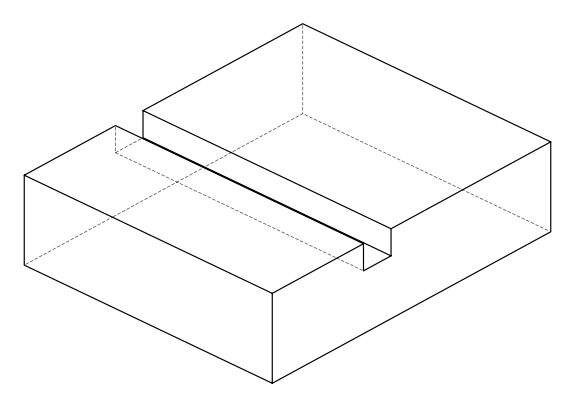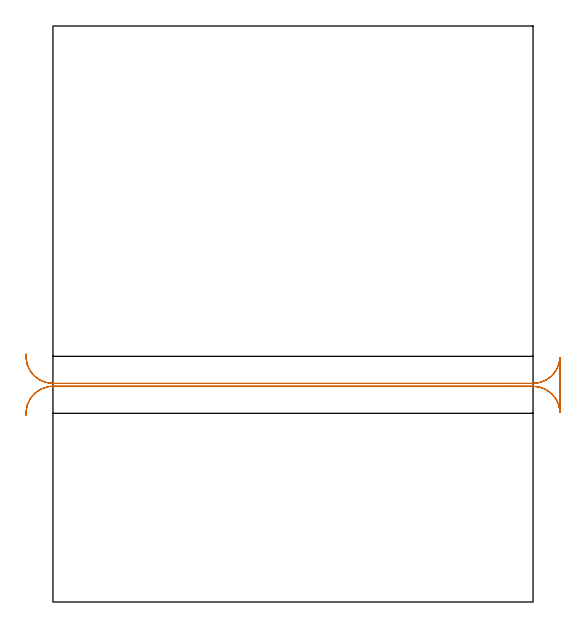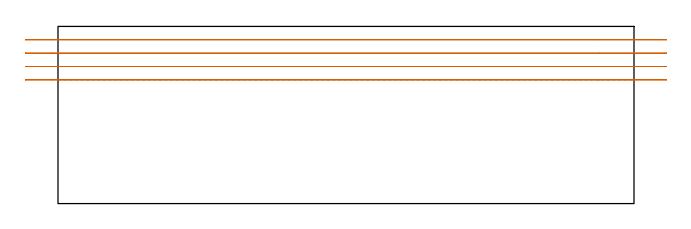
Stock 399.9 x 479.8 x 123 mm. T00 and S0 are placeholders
(PLAN: 1 operations, 0 tool changes, 8.8 min)
(1 MILL_RECTANGULAR_SLOT | SLOT_RECTANGULAR | UGT0201_009 | Follow Part, ap 11.25, ae 75% | 8.75 min | 703506 mm3)
(TOOL UGT0201_009 | End Mill 45 mm | D45 FL63 Z6)
(OP 1 MILL_RECTANGULAR_SLOT)
G17 G21 G94 G90
T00 M6
G54
G17 G0 G90 X-22.625 Y155.365 S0 M3
G43 Z133. H0
Z113.725
G94 G1 X-22.47 Y158.361 F250.
G2 X-4.157 Y179.313 R22.5 F500.
X0. Y179.7 R22.5 F407.
G1 X375.819
X399.9 F500.
G2 X422.37 Y158.362 R22.5
G1 X422.4
Y203.438
X422.37
G2 X399.9 Y182.1 R22.5
G1 X0.
G2 X-22.47 Y203.439 R22.5
G1 X-22.625 Y206.435 F250.
G0 Y155.365 Z104.45
G1 X-22.47 Y158.361
G2 X-4.157 Y179.313 R22.5 F500.
X0. Y179.7 R22.5 F390.
G1 X375.819
X399.9 F500.
G2 X422.37 Y158.362 R22.5
G1 X422.4
Y203.438
X422.37
G2 X399.9 Y182.1 R22.5
G1 X0.
G2 X-22.47 Y203.439 R22.5
G1 X-22.625 Y206.435 F250.
G0 Y155.365 Z95.175
G1 X-22.47 Y158.361
G2 X-4.157 Y179.313 R22.5 F500.
X0. Y179.7 R22.5 F390.
G1 X375.819
X399.9 F500.
G2 X422.37 Y158.362 R22.5
G1 X422.4
Y203.438
X422.37
G2 X399.9 Y182.1 R22.5
G1 X0.
G2 X-22.47 Y203.439 R22.5
G1 X-22.625 Y206.435 F250.
G0 Y155.365 Z85.9
G1 X-22.47 Y158.361
G2 X-4.157 Y179.313 R22.5 F500.
X0. Y179.7 R22.5 F407.
G1 X375.819
X399.9 F500.
G2 X422.37 Y158.362 R22.5
G1 X422.4
Y203.438
X422.37
G2 X399.9 Y182.1 R22.5
G1 X0.
G2 X-22.47 Y203.439 R22.5
G1 X-22.625 Y206.435 F250.
G0 Z133.
M5
M2
